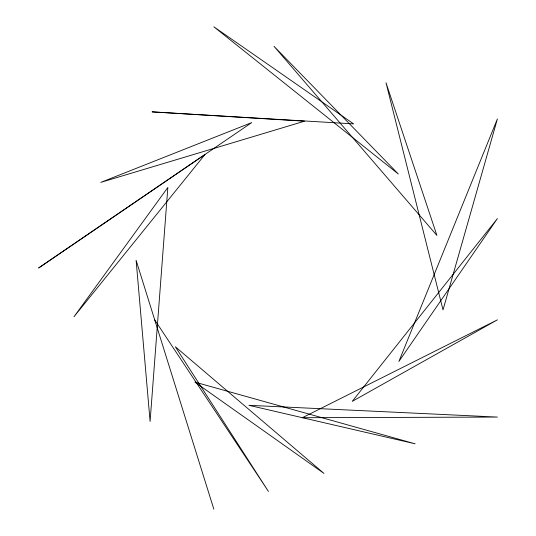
<?xml version="1.0" encoding="UTF-8"?>
<svg xmlns="http://www.w3.org/2000/svg" width="536" height="536" viewBox="0 0 536 536"><rect width="100%" height="100%" fill="white"/><g stroke="black" fill="none" stroke-linecap="round" stroke-linejoin="round"><path stroke-width="0.8" d="M154.73 319.925L268.449 491.458L175.366 346.772L323.979 473.415L194.856 382.101L415.132 443.801L248.918 405.317L497.395 417.068L302.324 417.725L497.395 319.845L352.232 401.37L497.395 218.588L398.871 361.472L497.395 118.932L443.024 309.888L386 82.732L436.914 235.445L274.037 46.357L398.315 173.992L213.844 26.8L353.593 123.883L152.043 111.863L304.542 121.19L100.815 182.374L251.706 122.603L38.605 268L204.953 154.529L74.002 316.722L167.848 187.486L150.093 421.45L136.117 260.342L213.844 509.2"/></g></svg>
